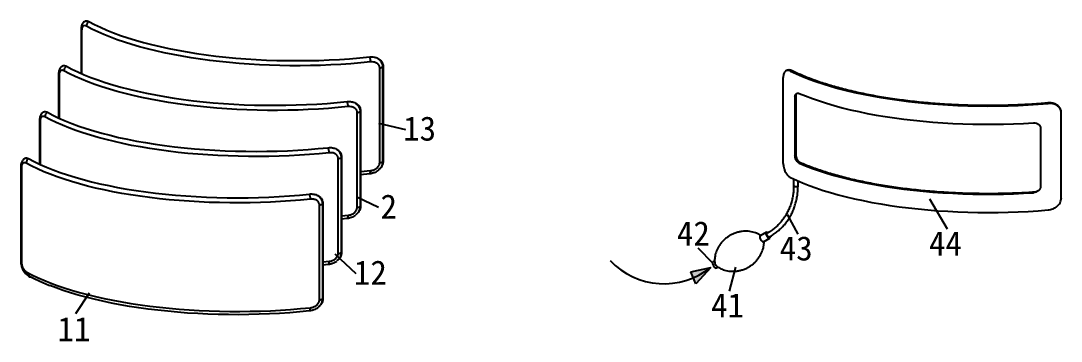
# Model space of a CAD drawing. Header units: millimetres. Extents: x 334 to 1058, y 391 to 536.
# Drawn here: x 628.6 to 1057.9, y 403.8 to 535.9 of the extents above; entities that cross this region are included whole.
import ezdxf

# ---------------------------------------------------------------- set-up
doc = ezdxf.new("R2010")
doc.units = ezdxf.units.MM
doc.styles.get("Standard").update_dxf_attribs({"font": '', "height": 10})
doc.styles.get('Standard').set_extended_font_data('SimSun')

msp = doc.modelspace()

# ---------------------------------------------------------------- hatches: boundary and pattern name
h = msp.add_hatch(color=256)
h.dxf.hatch_style = 1
h.paths.add_polyline_path([(913.18, 434.16), (905.12, 432.42), (906.13, 429.96, 0.066925)])
h.paths.add_polyline_path([(913.24, 434.17), (913.18, 434.16, -0.066925), (906.13, 429.96), (907.18, 427.42)])

# ---------------------------------------------------------------- linework, layer by layer
at = {"color": 7, "linetype": 'Continuous', "lineweight": 25}
for p, q in [((653.46, 532.32), (653.46, 514.22)), ((654.72, 535.51), (654.69, 535.48)), ((654.76, 535.47), (654.91, 535.65)), ((645.44, 517.09), (645.41, 517.07)), ((645.47, 517.06), (645.63, 517.24)), ((776.69, 477.38), (776.69, 516.5)), ((778.11, 517.09), (777.88, 516.89)), ((777.88, 516.89), (777.88, 477.77)), ((778.11, 517.09), (778.11, 477.96)), ((946.38, 515.35), (946.2, 515.19)), ((644.18, 513.91), (644.18, 495.87)), ((943.18, 477.12), (943.18, 512.53)), ((948.45, 504.78), (948.04, 504.41)), ((948.04, 504.41), (948.04, 480.32)), ((948.45, 480.68), (948.45, 504.78)), ((948.52, 480.8), (948.52, 504.9)), ((637.61, 498.09), (637.58, 498.06)), ((637.64, 498.05), (637.8, 498.23)), ((767.4, 458.96), (767.4, 498.09)), ((768.82, 498.68), (768.6, 498.48)), ((768.6, 498.48), (768.6, 459.36)), ((768.82, 498.68), (768.82, 459.55)), ((1052.47, 501.8), (1052.65, 501.96)), ((1057.88, 498.12), (1057.87, 498.08)), ((1057.87, 462.67), (1057.87, 498.08)), ((1057.88, 462.71), (1057.88, 498.12)), ((636.35, 494.9), (636.35, 476.79)), ((1049.36, 491.65), (1049.36, 467.55)), ((629.88, 478.97), (629.85, 478.94)), ((629.91, 478.94), (630.07, 479.12)), ((759.57, 439.96), (759.57, 479.08)), ((760.99, 479.67), (760.77, 479.48)), ((760.77, 479.48), (760.77, 440.35)), ((760.99, 479.67), (760.99, 440.55)), ((777.88, 477.77), (778.11, 477.96)), ((948.04, 480.32), (948.45, 480.68)), ((949.99, 477.32), (949.81, 477.17)), ((628.61, 475.78), (628.61, 436.66)), ((628.86, 475.46), (628.86, 436.33)), ((772.59, 472.78), (768.82, 472.42)), ((776.08, 474.25), (776.16, 474.32)), ((776.22, 474.4), (776.15, 474.33)), ((776.25, 474.37), (776.28, 474.4)), ((947.49, 470.67), (947.49, 467.73)), ((949.29, 467.73), (949.29, 469.85)), ((1046.46, 464.99), (1046.63, 465.14)), ((751.84, 420.84), (751.84, 459.97)), ((753.26, 460.55), (753.04, 460.36)), ((753.04, 460.36), (753.04, 421.23)), ((753.26, 460.55), (753.26, 421.43)), ((768.6, 459.36), (768.82, 459.55)), ((1057.88, 462.71), (1057.87, 462.67)), ((766.79, 455.84), (766.88, 455.91)), ((766.93, 455.99), (766.86, 455.92)), ((766.96, 455.96), (766.99, 455.99)), ((763.31, 454.37), (760.99, 454.14)), ((936.31, 448.73), (933.67, 447.26)), ((935.04, 444.8), (937.68, 446.27)), ((760.77, 440.35), (760.99, 440.55)), ((755.48, 435.37), (753.26, 435.14)), ((758.97, 436.83), (759.05, 436.9)), ((759.1, 436.99), (759.04, 436.92)), ((759.14, 436.95), (759.17, 436.98)), ((914.9, 436.8), (914.24, 436.44)), ((915.61, 433.98), (916.26, 434.34)), ((631.59, 430.96), (632.08, 430.7)), ((632.06, 430.7), (632.06, 430.4)), ((632.91, 430.1), (632.91, 430.27)), ((753.04, 421.23), (753.26, 421.43)), ((751.23, 417.71), (751.32, 417.78)), ((751.37, 417.87), (751.3, 417.8)), ((751.4, 417.84), (751.43, 417.86))]:
    msp.add_line(p, q, dxfattribs=at)
at = {"color": 8, "linetype": 'Continuous', "lineweight": 25}
for p, q in [((654.71, 535.43), (654.91, 535.65)), ((653.71, 532), (653.71, 514.11)), ((645.42, 517.02), (645.63, 517.24)), ((644.42, 513.58), (644.42, 495.75)), ((637.59, 498.01), (637.8, 498.23)), ((636.6, 494.58), (636.6, 476.68)), ((629.86, 478.89), (630.07, 479.12)), ((760.99, 455.45), (763.65, 455.72)), ((753.26, 436.45), (755.83, 436.71))]:
    msp.add_line(p, q, dxfattribs=at)
for p, q in [((776.21, 493.69), (787.34, 491.12)), ((767.23, 463.32), (776.21, 459.04)), ((1003.52, 462.47), (1010.8, 450.06)), ((944.88, 456.05), (949.16, 447.92)), ((758.24, 439.8), (766.8, 431.67)), ((914.29, 435.75), (908.07, 442.14)), ((905.12, 432.42), (913.27, 434.18)), ((913.29, 434.22), (907.18, 427.42)), ((923.48, 434.24), (920.91, 424.4)), ((907.18, 427.42), (905.12, 432.42)), ((656.8, 423.54), (651.23, 414.99))]:
    msp.add_line(p, q)
at = {"color": 7, "linetype": 'Continuous', "lineweight": 25, "flags": 128}
for points in [[(772.94, 518.91), (768.89, 518.52), (764.79, 518.18), (760.65, 517.9), (756.48, 517.68), (752.29, 517.51), (748.08, 517.41), (743.86, 517.36), (739.64, 517.37), (735.42, 517.44), (731.22, 517.57), (727.03, 517.76), (722.88, 518), (718.75, 518.3), (714.67, 518.66), (710.63, 519.07), (706.66, 519.54), (702.74, 520.07), (698.89, 520.65), (695.12, 521.28), (691.43, 521.96), (687.82, 522.69), (684.32, 523.48), (680.91, 524.31), (677.61, 525.19), (674.42, 526.11), (671.35, 527.08), (668.4, 528.08), (665.59, 529.13), (662.9, 530.22), (660.35, 531.34), (657.95, 532.49), (655.69, 533.68)], [(656.69, 535.6), (658.99, 534.39), (661.46, 533.21), (664.07, 532.07), (666.82, 530.96), (669.72, 529.9), (672.75, 528.88), (675.91, 527.9), (679.19, 526.97), (682.58, 526.09), (686.09, 525.25), (689.71, 524.47), (693.42, 523.74), (697.22, 523.07), (701.1, 522.45), (705.06, 521.88), (709.09, 521.37), (713.18, 520.92), (717.33, 520.53), (721.52, 520.2), (725.75, 519.93), (730.01, 519.72), (734.3, 519.57), (738.6, 519.49), (742.9, 519.46), (747.21, 519.5), (751.51, 519.59), (755.79, 519.75), (760.05, 519.97), (764.27, 520.25), (768.45, 520.59), (772.59, 521)], [(763.65, 500.5), (759.6, 500.11), (755.5, 499.77), (751.37, 499.49), (747.2, 499.27), (743, 499.1), (738.79, 499), (734.58, 498.95), (730.35, 498.96), (726.14, 499.03), (721.93, 499.16), (717.75, 499.34), (713.59, 499.59), (709.47, 499.89), (705.38, 500.25), (701.35, 500.66), (697.37, 501.13), (693.45, 501.66), (689.6, 502.24), (685.83, 502.87), (682.14, 503.55), (678.54, 504.28), (675.03, 505.07), (671.62, 505.9), (668.32, 506.78), (665.14, 507.7), (662.07, 508.66), (659.12, 509.67), (656.3, 510.72), (653.62, 511.81), (651.07, 512.93), (648.66, 514.08), (646.4, 515.27)], [(647.4, 517.19), (649.71, 515.97), (652.17, 514.8), (654.78, 513.65), (657.54, 512.55), (660.43, 511.49), (663.46, 510.47), (666.62, 509.49), (669.9, 508.56), (673.3, 507.68), (676.81, 506.84), (680.42, 506.06), (684.13, 505.33), (687.93, 504.66), (691.82, 504.03), (695.78, 503.47), (699.81, 502.96), (703.9, 502.51), (708.04, 502.12), (712.23, 501.79), (716.46, 501.52), (720.73, 501.31), (725.01, 501.16), (729.31, 501.07), (733.62, 501.05), (737.92, 501.09), (742.22, 501.18), (746.5, 501.34), (750.76, 501.56), (754.98, 501.84), (759.17, 502.18), (763.31, 502.58)], [(946.2, 515.19), (948.61, 514.05), (951.16, 512.95), (953.86, 511.88), (956.68, 510.86), (959.63, 509.88), (962.71, 508.93), (965.9, 508.04), (969.2, 507.18), (972.61, 506.38), (976.12, 505.63), (979.72, 504.92), (983.41, 504.27), (987.17, 503.67), (991.01, 503.12), (994.92, 502.63), (998.88, 502.19), (1002.9, 501.81), (1006.96, 501.49), (1011.06, 501.22), (1015.19, 501.02), (1019.34, 500.87), (1023.51, 500.78), (1027.68, 500.75), (1031.86, 500.78), (1036.03, 500.86), (1040.18, 501.01), (1044.31, 501.21), (1048.41, 501.48), (1052.47, 501.8)], [(1052.65, 501.96), (1048.59, 501.63), (1044.49, 501.37), (1040.36, 501.16), (1036.2, 501.01), (1032.03, 500.92), (1027.86, 500.89), (1023.68, 500.92), (1019.51, 501), (1015.35, 501.15), (1011.22, 501.36), (1007.12, 501.62), (1003.06, 501.94), (999.04, 502.32), (995.07, 502.76), (991.16, 503.25), (987.32, 503.8), (983.55, 504.4), (979.86, 505.05), (976.26, 505.76), (972.75, 506.52), (969.34, 507.32), (966.04, 508.18), (962.85, 509.08), (959.78, 510.02), (956.83, 511.01), (954.02, 512.04), (951.33, 513.1), (948.78, 514.21), (946.38, 515.35)], [(949.81, 505.98), (952.44, 504.89), (955.2, 503.84), (958.09, 502.84), (961.11, 501.87), (964.24, 500.95), (967.5, 500.07), (970.86, 499.24), (974.32, 498.46), (977.88, 497.73), (981.53, 497.05), (985.27, 496.42), (989.08, 495.85), (992.96, 495.32), (996.9, 494.86), (1000.9, 494.45), (1004.95, 494.1), (1009.04, 493.8), (1013.16, 493.57), (1017.31, 493.39), (1021.48, 493.27), (1025.65, 493.21), (1029.84, 493.21), (1034.02, 493.27), (1038.18, 493.39), (1042.33, 493.57), (1046.46, 493.8)], [(639.57, 498.18), (641.88, 496.97), (644.34, 495.79), (646.95, 494.65), (649.71, 493.54), (652.6, 492.48), (655.63, 491.46), (658.79, 490.48), (662.07, 489.55), (665.47, 488.67), (668.98, 487.84), (672.59, 487.05), (676.3, 486.32), (680.1, 485.65), (683.99, 485.03), (687.95, 484.46), (691.98, 483.96), (696.07, 483.51), (700.21, 483.11), (704.41, 482.78), (708.64, 482.51), (712.9, 482.3), (717.18, 482.15), (721.48, 482.07), (725.79, 482.04), (730.1, 482.08), (734.39, 482.18), (738.68, 482.33), (742.93, 482.55), (747.16, 482.84), (751.34, 483.18), (755.48, 483.58)], [(755.83, 481.49), (751.77, 481.1), (747.68, 480.76), (743.54, 480.48), (739.37, 480.26), (735.18, 480.1), (730.97, 479.99), (726.75, 479.94), (722.53, 479.95), (718.31, 480.02), (714.11, 480.15), (709.92, 480.34), (705.76, 480.58), (701.64, 480.88), (697.56, 481.24), (693.52, 481.65), (689.54, 482.12), (685.63, 482.65), (681.78, 483.23), (678, 483.86), (674.31, 484.54), (670.71, 485.28), (667.2, 486.06), (663.8, 486.89), (660.5, 487.77), (657.31, 488.69), (654.24, 489.66), (651.29, 490.66), (648.47, 491.71), (645.79, 492.8), (643.24, 493.92), (640.83, 495.08), (638.58, 496.27)], [(748.09, 462.38), (744.04, 461.98), (739.94, 461.64), (735.81, 461.36), (731.64, 461.14), (727.44, 460.98), (723.23, 460.87), (719.01, 460.82), (714.79, 460.84), (710.58, 460.91), (706.37, 461.03), (702.19, 461.22), (698.03, 461.46), (693.91, 461.76), (689.82, 462.12), (685.79, 462.54), (681.81, 463.01), (677.89, 463.53), (674.04, 464.11), (670.27, 464.74), (666.58, 465.43), (662.98, 466.16), (659.47, 466.94), (656.06, 467.77), (652.76, 468.65), (649.58, 469.57), (646.51, 470.54), (643.56, 471.55), (640.74, 472.59), (638.06, 473.68), (635.51, 474.8), (633.1, 475.96), (630.84, 477.15)], [(631.84, 479.06), (634.15, 477.85), (636.61, 476.67), (639.22, 475.53), (641.98, 474.43), (644.87, 473.36), (647.9, 472.34), (651.06, 471.37), (654.34, 470.43), (657.74, 469.55), (661.25, 468.72), (664.86, 467.94), (668.57, 467.21), (672.37, 466.53), (676.26, 465.91), (680.22, 465.34), (684.25, 464.84), (688.34, 464.39), (692.48, 464), (696.67, 463.67), (700.9, 463.4), (705.17, 463.19), (709.45, 463.04), (713.75, 462.95), (718.06, 462.92), (722.36, 462.96), (726.66, 463.06), (730.94, 463.22), (735.2, 463.44), (739.42, 463.72), (743.61, 464.06), (747.75, 464.46)], [(949.81, 477.17), (952.44, 476.08), (955.2, 475.03), (958.09, 474.03), (961.11, 473.06), (964.24, 472.14), (967.5, 471.26), (970.86, 470.43), (974.32, 469.65), (977.88, 468.92), (981.53, 468.24), (985.27, 467.61), (989.08, 467.03), (992.96, 466.51), (996.9, 466.05), (1000.9, 465.64), (1004.95, 465.29), (1009.04, 464.99), (1013.16, 464.76), (1017.31, 464.58), (1021.48, 464.46), (1025.65, 464.4), (1029.84, 464.4), (1034.02, 464.46), (1038.18, 464.58), (1042.33, 464.76), (1046.46, 464.99)], [(1046.63, 465.14), (1042.51, 464.91), (1038.36, 464.73), (1034.19, 464.6), (1030.01, 464.54), (1025.82, 464.54), (1021.64, 464.6), (1017.47, 464.71), (1013.32, 464.89), (1009.19, 465.13), (1005.1, 465.42), (1001.05, 465.77), (997.05, 466.18), (993.11, 466.64), (989.22, 467.17), (985.41, 467.74), (981.68, 468.37), (978.03, 469.05), (974.47, 469.79), (971, 470.57), (967.64, 471.4), (964.39, 472.28), (961.26, 473.2), (958.24, 474.17), (955.36, 475.18), (952.6, 476.23), (949.99, 477.32)], [(946.2, 471.29), (948.61, 470.15), (951.16, 469.05), (953.86, 467.99), (956.68, 466.96), (959.63, 465.98), (962.71, 465.04), (965.9, 464.14), (969.2, 463.29), (972.61, 462.49), (976.12, 461.73), (979.72, 461.03), (983.41, 460.37), (987.17, 459.77), (991.01, 459.22), (994.92, 458.73), (998.88, 458.3), (1002.9, 457.92), (1006.96, 457.59), (1011.06, 457.33), (1015.19, 457.12), (1019.34, 456.97), (1023.51, 456.88), (1027.68, 456.85), (1031.86, 456.88), (1036.03, 456.97), (1040.18, 457.11), (1044.31, 457.32), (1048.41, 457.58), (1052.47, 457.9)], [(933.67, 447.26), (933.54, 447.12), (933.47, 446.81), (933.52, 446.4), (933.68, 445.94), (933.93, 445.48), (934.24, 445.11), (934.57, 444.86), (934.87, 444.76), (935.04, 444.8)], [(937.73, 446.31), (937.5, 446.23), (937.2, 446.32), (936.87, 446.57), (936.56, 446.95), (936.31, 447.4), (936.15, 447.87), (936.1, 448.28), (936.17, 448.59), (936.36, 448.75), (936.62, 448.74), (936.94, 448.57), (936.98, 448.54)], [(937.43, 446.71), (937.3, 446.69), (937.1, 446.76), (936.88, 446.95), (936.67, 447.22), (936.52, 447.53), (936.43, 447.84), (936.43, 448.09), (936.52, 448.26), (936.55, 448.28)], [(914.24, 436.44), (914.18, 436.4), (914.05, 436.16), (914.04, 435.79), (914.15, 435.34), (914.36, 434.88), (914.64, 434.46), (914.97, 434.14), (915.29, 433.96), (915.56, 433.95), (915.61, 433.98)], [(630.84, 432.36), (633.1, 431.18), (635.51, 430.02), (638.06, 428.9), (640.74, 427.81), (643.56, 426.76), (646.51, 425.76), (649.58, 424.79), (652.76, 423.87), (656.06, 422.99), (659.47, 422.16), (662.98, 421.38), (666.58, 420.64), (670.27, 419.96), (674.04, 419.33), (677.89, 418.75), (681.81, 418.22), (685.79, 417.75), (689.82, 417.34), (693.91, 416.98), (698.03, 416.68), (702.19, 416.44), (706.37, 416.25), (710.58, 416.12), (714.79, 416.05), (719.01, 416.04), (723.23, 416.09), (727.44, 416.2), (731.64, 416.36), (735.81, 416.58), (739.94, 416.86), (744.04, 417.2), (748.09, 417.59)], [(632.91, 430.1), (632.7, 430.11), (632.5, 430.14), (632.33, 430.19), (632.19, 430.24), (632.1, 430.31), (632.06, 430.38), (632.06, 430.4)], [(747.75, 416.25), (743.67, 415.85), (739.55, 415.52), (735.39, 415.24), (731.2, 415.02), (726.99, 414.86), (722.76, 414.76), (718.52, 414.71), (714.28, 414.73), (710.04, 414.81), (705.82, 414.95), (701.62, 415.15), (697.45, 415.4), (693.31, 415.72), (689.22, 416.09), (685.18, 416.52), (681.2, 417), (677.28, 417.55), (673.43, 418.14), (669.67, 418.79), (665.99, 419.5), (662.4, 420.25), (658.91, 421.06), (655.52, 421.91), (652.25, 422.81), (649.09, 423.75), (646.06, 424.74), (643.16, 425.77), (640.57, 426.77)]]:
    msp.add_lwpolyline(points, dxfattribs=at)
at = {"color": 8, "linetype": 'Continuous', "lineweight": 25, "flags": 128}
for points in [[(1052.65, 501.96), (1052.6, 502), (1052.57, 502.01)], [(768.82, 473.73), (768.89, 473.73), (772.94, 474.13)], [(949.29, 467.73), (949.23, 467.62), (949.04, 467.52), (948.76, 467.45), (948.42, 467.43), (948.07, 467.45), (947.78, 467.51), (947.57, 467.6), (947.49, 467.72), (947.49, 467.73)], [(1046.63, 465.14), (1046.59, 465.19), (1046.57, 465.2)]]:
    msp.add_lwpolyline(points, dxfattribs=at)
at = {"color": 8, "linetype": 'Continuous', "lineweight": 25}
for centre, radius, start, end in [((653.88, 532.39), 0.427, 189.4762, 246.3222), ((946.54, 514.7), 0.664, 64.3069, 103.6336), ((644.6, 513.98), 0.427, 189.4762, 246.3222), ((948.35, 504.91), 0.162, 306.7823, 355.3605), ((636.77, 494.97), 0.427, 189.4762, 246.3222), ((948.35, 480.81), 0.162, 306.7461, 355.806), ((950.15, 476.73), 0.608, 67.2082, 105.4757), ((629.04, 475.85), 0.427, 189.4762, 246.3222), ((632.42, 432.3), 1.57, 177.5579, 238.3312)]:
    msp.add_arc(centre, radius, start, end, dxfattribs=at)
at = {"color": 7, "linetype": 'Continuous', "lineweight": 25}
for centre, radius, start, end in [((658.09, 533.65), 2.4, 125.7512, 179.2238), ((766.88, 518.97), 6.06, 359.4725, 19.5426), ((648.8, 515.24), 2.4, 125.7512, 179.2238), ((776.57, 518.89), 2.39, 272.8468, 303.4011), ((757.59, 500.56), 6.06, 359.4725, 19.5426), ((640.97, 496.23), 2.4, 125.7512, 179.2238), ((767.28, 500.48), 2.39, 272.8468, 303.4011), ((1055.92, 501.01), 0.258, 353.1052, 53.1933), ((749.76, 481.55), 6.06, 359.4725, 19.5426), ((633.24, 477.12), 2.4, 125.7512, 179.2238), ((759.46, 481.47), 2.39, 272.8468, 303.4011), ((776.57, 479.76), 2.39, 272.8468, 303.4011), ((771.31, 473.84), 1.66, 320.7089, 10.1519), ((742.03, 462.43), 6.06, 359.4725, 19.5426), ((751.72, 462.35), 2.39, 272.8468, 303.4011), ((767.28, 461.35), 2.39, 272.8468, 303.4011), ((762.02, 455.42), 1.66, 320.7089, 10.1519), ((937.05, 446.79), 0.831, 324.5363, 11.6898), ((759.46, 442.35), 2.39, 272.8468, 303.4011), ((629.04, 436.72), 0.425, 189.1007, 246.3712), ((754.19, 436.42), 1.66, 320.7089, 10.1519), ((917.43, 436.6), 2.52, 186.643, 231.713), ((751.72, 423.23), 2.39, 272.8468, 303.4011), ((746.46, 417.3), 1.66, 320.7089, 10.1519)]:
    msp.add_arc(centre, radius, start, end, dxfattribs=at)
msp.add_arc((894.06, 458.27), 30.78, 223.4771, 308.6544)
for points, knots in [([(654.69, 535.45), (654.58, 535.36), (654.31, 535.11), (653.97, 534.6), (653.68, 533.94), (653.52, 533.2), (653.45, 532.65), (653.46, 532.35), (653.47, 532.32)], [0, 0, 0, 0, 0.128515, 0.331947, 0.541527, 0.759222, 0.976177, 1, 1, 1, 1]), ([(655.69, 533.68), (655.57, 533.75), (655.45, 533.8), (655.22, 533.87), (655.11, 533.89), (654.88, 533.9), (654.78, 533.89), (654.57, 533.83), (654.47, 533.79), (654.28, 533.66), (654.19, 533.58), (654.03, 533.37), (653.96, 533.25), (653.87, 533.03), (653.84, 532.95), (653.8, 532.78), (653.78, 532.69), (653.73, 532.41), (653.71, 532.21), (653.71, 532)], [0, 0, 0, 0, 0.125, 0.125, 0.25, 0.25, 0.375, 0.375, 0.5, 0.5, 0.625, 0.625, 0.75, 0.75, 0.8125, 0.8125, 0.875, 0.875, 1, 1, 1, 1]), ([(654.91, 535.65), (655.04, 535.74), (655.17, 535.8), (655.45, 535.87), (655.6, 535.89), (655.82, 535.88), (655.9, 535.87), (656.05, 535.85), (656.13, 535.83), (656.36, 535.76), (656.52, 535.69), (656.69, 535.6)], [0, 0, 0, 0, 0.25, 0.25, 0.5, 0.5, 0.625, 0.625, 0.75, 0.75, 1, 1, 1, 1]), ([(772.59, 521), (773.19, 521.06), (773.77, 521.04), (774.48, 520.92), (774.62, 520.89), (774.9, 520.82), (775.04, 520.78), (775.44, 520.65), (775.7, 520.54), (775.94, 520.4)], [0, 0, 0, 0, 0.5, 0.5, 0.625, 0.625, 0.75, 0.75, 1, 1, 1, 1]), ([(775.94, 520.4), (776.09, 520.3), (776.23, 520.19), (776.5, 519.96), (776.62, 519.84), (776.86, 519.59), (776.97, 519.46), (777.17, 519.18), (777.27, 519.03), (777.53, 518.58), (777.66, 518.26), (777.79, 517.76), (777.83, 517.59), (777.87, 517.24), (777.88, 517.07), (777.88, 516.89)], [0, 0, 0, 0, 0.125, 0.125, 0.25, 0.25, 0.375, 0.375, 0.5, 0.5, 0.75, 0.75, 0.875, 0.875, 1, 1, 1, 1]), ([(775.94, 520.4), (776.25, 520.24), (776.53, 520.05), (776.92, 519.72), (777.04, 519.6), (777.28, 519.34), (777.38, 519.21), (777.58, 518.93), (777.67, 518.78), (777.82, 518.47), (777.89, 518.31), (778.05, 517.81), (778.11, 517.46), (778.11, 517.09)], [0, 0, 0, 0, 0.25, 0.25, 0.375, 0.375, 0.5, 0.5, 0.625, 0.625, 0.75, 0.75, 1, 1, 1, 1]), ([(645.4, 517.04), (645.3, 516.95), (645.02, 516.7), (644.69, 516.19), (644.4, 515.53), (644.23, 514.79), (644.16, 514.24), (644.18, 513.93), (644.18, 513.9)], [0, 0, 0, 0, 0.128515, 0.331947, 0.541527, 0.759222, 0.976177, 1, 1, 1, 1]), ([(646.4, 515.27), (646.28, 515.34), (646.17, 515.39), (645.94, 515.46), (645.82, 515.48), (645.6, 515.49), (645.49, 515.48), (645.28, 515.42), (645.18, 515.38), (644.99, 515.25), (644.91, 515.17), (644.75, 514.96), (644.68, 514.84), (644.59, 514.62), (644.56, 514.54), (644.51, 514.37), (644.49, 514.28), (644.44, 514), (644.42, 513.8), (644.42, 513.58)], [0, 0, 0, 0, 0.125, 0.125, 0.25, 0.25, 0.375, 0.375, 0.5, 0.5, 0.625, 0.625, 0.75, 0.75, 0.8125, 0.8125, 0.875, 0.875, 1, 1, 1, 1]), ([(645.63, 517.24), (645.75, 517.33), (645.89, 517.39), (646.17, 517.46), (646.31, 517.48), (646.54, 517.47), (646.61, 517.46), (646.77, 517.44), (646.84, 517.42), (647.08, 517.34), (647.24, 517.28), (647.4, 517.19)], [0, 0, 0, 0, 0.25, 0.25, 0.5, 0.5, 0.625, 0.625, 0.75, 0.75, 1, 1, 1, 1]), ([(776.69, 516.5), (776.69, 516.61), (776.68, 516.72), (776.65, 516.93), (776.62, 517.03), (776.52, 517.33), (776.43, 517.51), (776.26, 517.77), (776.19, 517.85), (776.06, 518), (775.98, 518.07), (775.83, 518.2), (775.75, 518.26), (775.58, 518.38), (775.49, 518.43), (775.22, 518.58), (775.03, 518.66), (774.64, 518.79), (774.43, 518.84), (773.81, 518.95), (773.38, 518.96), (772.94, 518.91)], [0, 0, 0, 0, 0.0625, 0.0625, 0.125, 0.125, 0.25, 0.25, 0.3125, 0.3125, 0.375, 0.375, 0.4375, 0.4375, 0.5, 0.5, 0.625, 0.625, 0.75, 0.75, 1, 1, 1, 1]), ([(946.38, 515.35), (946.17, 515.43), (945.96, 515.48), (945.56, 515.55), (945.36, 515.55), (945.07, 515.52), (944.97, 515.51), (944.79, 515.46), (944.7, 515.43), (944.43, 515.32), (944.26, 515.22), (944.11, 515.09)], [0, 0, 0, 0, 0.25, 0.25, 0.5, 0.5, 0.625, 0.625, 0.75, 0.75, 1, 1, 1, 1]), ([(946.2, 515.19), (946.01, 515.28), (945.81, 515.35), (945.44, 515.44), (945.26, 515.46), (944.99, 515.45), (944.9, 515.44), (944.73, 515.41), (944.65, 515.39), (944.4, 515.3), (944.25, 515.21), (944.11, 515.09)], [0, 0, 0, 0, 0.25, 0.25, 0.5, 0.5, 0.625, 0.625, 0.75, 0.75, 1, 1, 1, 1]), ([(946.82, 515.29), (946.79, 515.31), (946.57, 515.43), (946.14, 515.57), (945.55, 515.64), (944.96, 515.56), (944.47, 515.38), (944.22, 515.17), (944.13, 515.09)], [0, 0, 0, 0, 0.035457, 0.259974, 0.468948, 0.667213, 0.880642, 1, 1, 1, 1]), ([(1052.57, 502.01), (1051.9, 501.95), (1049.97, 501.79), (1046.74, 501.56), (1042.88, 501.33), (1038.99, 501.15), (1035.09, 501.03), (1031.17, 500.95), (1027.24, 500.94), (1023.32, 500.97), (1019.41, 501.05), (1015.51, 501.19), (1011.62, 501.38), (1007.77, 501.62), (1003.95, 501.92), (1000.16, 502.26), (996.43, 502.66), (992.74, 503.1), (989.11, 503.59), (985.54, 504.13), (982.05, 504.72), (978.62, 505.35), (975.28, 506.03), (972.02, 506.76), (968.86, 507.52), (965.79, 508.33), (962.82, 509.17), (959.96, 510.06), (957.22, 510.98), (954.58, 511.93), (952.07, 512.92), (949.68, 513.94), (947.96, 514.74), (947.03, 515.2), (946.82, 515.3)], [0, 0, 0, 0, 0.017095, 0.049584, 0.082076, 0.11457, 0.147066, 0.179562, 0.21206, 0.244557, 0.277055, 0.309551, 0.342047, 0.374541, 0.407033, 0.439523, 0.47201, 0.504493, 0.536973, 0.569447, 0.601917, 0.634381, 0.666837, 0.699286, 0.731726, 0.764157, 0.796576, 0.828982, 0.861375, 0.893752, 0.926111, 0.958451, 0.99077, 1, 1, 1, 1]), ([(944.11, 515.09), (943.97, 514.99), (943.84, 514.85), (943.62, 514.52), (943.52, 514.33), (943.36, 513.9), (943.29, 513.65), (943.23, 513.26), (943.21, 513.12), (943.19, 512.83), (943.18, 512.68), (943.18, 512.53)], [0, 0, 0, 0, 0.25, 0.25, 0.5, 0.5, 0.75, 0.75, 0.875, 0.875, 1, 1, 1, 1]), ([(763.31, 502.58), (763.9, 502.65), (764.49, 502.63), (765.2, 502.51), (765.34, 502.48), (765.62, 502.41), (765.75, 502.37), (766.15, 502.24), (766.41, 502.13), (766.66, 501.99)], [0, 0, 0, 0, 0.5, 0.5, 0.625, 0.625, 0.75, 0.75, 1, 1, 1, 1]), ([(948.04, 504.41), (948.04, 504.58), (948.05, 504.74), (948.09, 504.97), (948.11, 505.04), (948.14, 505.18), (948.17, 505.25), (948.22, 505.37), (948.24, 505.43), (948.31, 505.54), (948.34, 505.6), (948.44, 505.74), (948.52, 505.82), (948.69, 505.95), (948.78, 506), (948.97, 506.07), (949.07, 506.09), (949.38, 506.11), (949.59, 506.07), (949.81, 505.98)], [0, 0, 0, 0, 0.125, 0.125, 0.1875, 0.1875, 0.25, 0.25, 0.3125, 0.3125, 0.375, 0.375, 0.5, 0.5, 0.625, 0.625, 0.75, 0.75, 1, 1, 1, 1]), ([(948.52, 504.9), (948.52, 504.9), (948.5, 505.08), (948.55, 505.38), (948.62, 505.7), (948.68, 505.81), (948.69, 505.84)], [0, 0, 0, 0, 0.016493, 0.423239, 0.828422, 1, 1, 1, 1]), ([(637.58, 498.03), (637.47, 497.94), (637.19, 497.69), (636.86, 497.18), (636.57, 496.53), (636.4, 495.79), (636.33, 495.23), (636.35, 494.93), (636.35, 494.9)], [0, 0, 0, 0, 0.1285153, 0.331947, 0.541527, 0.7592225, 0.9761773, 1, 1, 1, 1]), ([(637.8, 498.23), (637.93, 498.32), (638.06, 498.38), (638.34, 498.46), (638.48, 498.47), (638.71, 498.46), (638.78, 498.46), (638.94, 498.43), (639.02, 498.41), (639.25, 498.34), (639.41, 498.27), (639.57, 498.18)], [0, 0, 0, 0, 0.25, 0.25, 0.5, 0.5, 0.625, 0.625, 0.75, 0.75, 1, 1, 1, 1]), ([(767.4, 498.09), (767.4, 498.2), (767.39, 498.31), (767.36, 498.52), (767.34, 498.62), (767.24, 498.92), (767.15, 499.1), (766.97, 499.35), (766.91, 499.43), (766.77, 499.59), (766.7, 499.66), (766.54, 499.79), (766.46, 499.85), (766.29, 499.97), (766.21, 500.02), (765.94, 500.17), (765.75, 500.25), (765.35, 500.38), (765.15, 500.43), (764.52, 500.53), (764.09, 500.55), (763.65, 500.5)], [0, 0, 0, 0, 0.0625, 0.0625, 0.125, 0.125, 0.25, 0.25, 0.3125, 0.3125, 0.375, 0.375, 0.4375, 0.4375, 0.5, 0.5, 0.625, 0.625, 0.75, 0.75, 1, 1, 1, 1]), ([(766.66, 501.99), (766.8, 501.89), (766.94, 501.78), (767.21, 501.55), (767.34, 501.43), (767.57, 501.18), (767.68, 501.05), (767.89, 500.77), (767.99, 500.62), (768.24, 500.17), (768.37, 499.85), (768.51, 499.35), (768.54, 499.17), (768.59, 498.83), (768.6, 498.66), (768.6, 498.48)], [0, 0, 0, 0, 0.125, 0.125, 0.25, 0.25, 0.375, 0.375, 0.5, 0.5, 0.75, 0.75, 0.875, 0.875, 1, 1, 1, 1]), ([(766.66, 501.99), (766.96, 501.83), (767.25, 501.64), (767.64, 501.31), (767.76, 501.19), (767.99, 500.93), (768.1, 500.8), (768.29, 500.52), (768.38, 500.37), (768.54, 500.06), (768.6, 499.9), (768.77, 499.4), (768.82, 499.05), (768.82, 498.68)], [0, 0, 0, 0, 0.25, 0.25, 0.375, 0.375, 0.5, 0.5, 0.625, 0.625, 0.75, 0.75, 1, 1, 1, 1]), ([(1056.18, 500.97), (1056.05, 501.06), (1055.91, 501.14), (1055.63, 501.28), (1055.49, 501.34), (1055.2, 501.46), (1055.05, 501.51), (1054.74, 501.61), (1054.58, 501.65), (1054.11, 501.75), (1053.79, 501.79), (1053.14, 501.83), (1052.81, 501.83), (1052.47, 501.8)], [0, 0, 0, 0, 0.125, 0.125, 0.25, 0.25, 0.375, 0.375, 0.5, 0.5, 0.75, 0.75, 1, 1, 1, 1]), ([(1056.08, 501.21), (1056.06, 501.22), (1055.82, 501.39), (1055.29, 501.64), (1054.47, 501.91), (1053.58, 502.04), (1052.93, 502.05), (1052.59, 502.01), (1052.57, 502.01)], [0, 0, 0, 0, 0.019662, 0.245101, 0.479844, 0.726154, 0.981329, 1, 1, 1, 1]), ([(1056.18, 500.97), (1055.93, 501.15), (1055.67, 501.31), (1055.25, 501.5), (1055.11, 501.56), (1054.82, 501.67), (1054.67, 501.72), (1054.22, 501.84), (1053.91, 501.9), (1053.29, 501.96), (1052.97, 501.97), (1052.65, 501.96)], [0, 0, 0, 0, 0.25, 0.25, 0.375, 0.375, 0.5, 0.5, 0.75, 0.75, 1, 1, 1, 1]), ([(1057.88, 498.17), (1057.86, 498.39), (1057.84, 498.85), (1057.61, 499.51), (1057.26, 500.13), (1056.78, 500.68), (1056.37, 501.03), (1056.11, 501.18), (1056.08, 501.21)], [0, 0, 0, 0, 0.174829, 0.368588, 0.558362, 0.755237, 0.962125, 1, 1, 1, 1]), ([(1057.87, 498.08), (1057.87, 498.38), (1057.83, 498.68), (1057.71, 499.1), (1057.66, 499.24), (1057.54, 499.51), (1057.47, 499.63), (1057.32, 499.88), (1057.24, 500), (1057.06, 500.22), (1056.96, 500.33), (1056.65, 500.64), (1056.43, 500.82), (1056.18, 500.97)], [0, 0, 0, 0, 0.25, 0.25, 0.375, 0.375, 0.5, 0.5, 0.625, 0.625, 0.75, 0.75, 1, 1, 1, 1]), ([(638.58, 496.27), (638.46, 496.33), (638.34, 496.38), (638.11, 496.45), (637.99, 496.47), (637.77, 496.48), (637.66, 496.47), (637.46, 496.42), (637.36, 496.37), (637.17, 496.24), (637.08, 496.16), (636.92, 495.95), (636.85, 495.83), (636.76, 495.61), (636.73, 495.53), (636.68, 495.37), (636.66, 495.28), (636.61, 495), (636.6, 494.8), (636.6, 494.58)], [0, 0, 0, 0, 0.125, 0.125, 0.25, 0.25, 0.375, 0.375, 0.5, 0.5, 0.625, 0.625, 0.75, 0.75, 0.8125, 0.8125, 0.875, 0.875, 1, 1, 1, 1]), ([(1046.46, 493.8), (1046.81, 493.82), (1047.16, 493.8), (1047.66, 493.67), (1047.82, 493.62), (1048.13, 493.49), (1048.28, 493.41), (1048.55, 493.22), (1048.68, 493.11), (1048.91, 492.88), (1049.01, 492.74), (1049.18, 492.46), (1049.25, 492.3), (1049.34, 491.99), (1049.36, 491.82), (1049.36, 491.65)], [0, 0, 0, 0, 0.25, 0.25, 0.375, 0.375, 0.5, 0.5, 0.625, 0.625, 0.75, 0.75, 0.875, 0.875, 1, 1, 1, 1]), ([(755.48, 483.58), (756.08, 483.64), (756.66, 483.62), (757.37, 483.5), (757.51, 483.47), (757.79, 483.4), (757.92, 483.36), (758.33, 483.23), (758.58, 483.12), (758.83, 482.99)], [0, 0, 0, 0, 0.5, 0.5, 0.625, 0.625, 0.75, 0.75, 1, 1, 1, 1]), ([(759.57, 479.08), (759.57, 479.19), (759.57, 479.3), (759.53, 479.51), (759.51, 479.61), (759.41, 479.91), (759.32, 480.09), (759.14, 480.35), (759.08, 480.43), (758.94, 480.58), (758.87, 480.65), (758.72, 480.78), (758.64, 480.84), (758.47, 480.96), (758.38, 481.01), (758.11, 481.16), (757.92, 481.24), (757.53, 481.37), (757.32, 481.42), (756.69, 481.53), (756.27, 481.54), (755.83, 481.49)], [0, 0, 0, 0, 0.0625, 0.0625, 0.125, 0.125, 0.25, 0.25, 0.3125, 0.3125, 0.375, 0.375, 0.4375, 0.4375, 0.5, 0.5, 0.625, 0.625, 0.75, 0.75, 1, 1, 1, 1]), ([(758.83, 482.99), (758.97, 482.89), (759.12, 482.78), (759.38, 482.55), (759.51, 482.43), (759.74, 482.17), (759.86, 482.04), (760.06, 481.76), (760.16, 481.61), (760.41, 481.16), (760.55, 480.84), (760.68, 480.34), (760.71, 480.17), (760.76, 479.82), (760.77, 479.65), (760.77, 479.48)], [0, 0, 0, 0, 0.125, 0.125, 0.25, 0.25, 0.375, 0.375, 0.5, 0.5, 0.75, 0.75, 0.875, 0.875, 1, 1, 1, 1]), ([(758.83, 482.99), (759.13, 482.82), (759.42, 482.63), (759.81, 482.3), (759.93, 482.18), (760.16, 481.93), (760.27, 481.79), (760.47, 481.51), (760.55, 481.36), (760.71, 481.06), (760.78, 480.89), (760.94, 480.39), (760.99, 480.04), (760.99, 479.67)], [0, 0, 0, 0, 0.25, 0.25, 0.375, 0.375, 0.5, 0.5, 0.625, 0.625, 0.75, 0.75, 1, 1, 1, 1]), ([(950.38, 477.31), (950.32, 477.33), (950.17, 477.39), (949.84, 477.64), (949.46, 478.04), (949.12, 478.56), (948.84, 479.14), (948.65, 479.73), (948.53, 480.3), (948.52, 480.64), (948.52, 480.8)], [0, 0, 0, 0, 0.076602, 0.229506, 0.38125, 0.526612, 0.664818, 0.780614, 0.900906, 1, 1, 1, 1]), ([(629.84, 478.92), (629.74, 478.82), (629.46, 478.58), (629.13, 478.06), (628.84, 477.41), (628.67, 476.67), (628.6, 476.11), (628.62, 475.81), (628.62, 475.78)], [0, 0, 0, 0, 0.1285153, 0.331947, 0.541527, 0.7592225, 0.9761773, 1, 1, 1, 1]), ([(630.84, 477.15), (630.72, 477.21), (630.61, 477.26), (630.38, 477.33), (630.26, 477.36), (630.04, 477.37), (629.93, 477.35), (629.72, 477.3), (629.62, 477.25), (629.43, 477.13), (629.35, 477.04), (629.19, 476.84), (629.12, 476.71), (629.03, 476.49), (629, 476.42), (628.95, 476.25), (628.93, 476.16), (628.88, 475.88), (628.86, 475.68), (628.86, 475.46)], [0, 0, 0, 0, 0.125, 0.125, 0.25, 0.25, 0.375, 0.375, 0.5, 0.5, 0.625, 0.625, 0.75, 0.75, 0.8125, 0.8125, 0.875, 0.875, 1, 1, 1, 1]), ([(630.07, 479.12), (630.19, 479.2), (630.33, 479.26), (630.61, 479.34), (630.75, 479.35), (630.98, 479.35), (631.05, 479.34), (631.21, 479.31), (631.28, 479.29), (631.52, 479.22), (631.68, 479.15), (631.84, 479.06)], [0, 0, 0, 0, 0.25, 0.25, 0.5, 0.5, 0.625, 0.625, 0.75, 0.75, 1, 1, 1, 1]), ([(772.94, 474.13), (773.16, 474.15), (773.38, 474.19), (773.81, 474.29), (774.02, 474.36), (774.44, 474.52), (774.64, 474.62), (775.03, 474.84), (775.22, 474.96), (775.59, 475.24), (775.75, 475.39), (776.06, 475.73), (776.2, 475.92), (776.37, 476.21), (776.43, 476.31), (776.52, 476.51), (776.56, 476.62), (776.65, 476.94), (776.69, 477.16), (776.69, 477.38)], [0, 0, 0, 0, 0.125, 0.125, 0.25, 0.25, 0.375, 0.375, 0.5, 0.5, 0.625, 0.625, 0.75, 0.75, 0.8125, 0.8125, 0.875, 0.875, 1, 1, 1, 1]), ([(778.11, 477.96), (778.06, 477.52), (777.96, 476.64), (777.28, 475.38), (776.59, 474.75), (776.24, 474.43)], [0, 0, 0, 0, 0.331842, 0.662303, 1, 1, 1, 1]), ([(943.18, 477.12), (943.18, 476.81), (943.21, 476.5), (943.27, 476.03), (943.3, 475.87), (943.36, 475.55), (943.4, 475.4), (943.48, 475.09), (943.53, 474.94), (943.62, 474.64), (943.68, 474.49), (943.85, 474.06), (943.97, 473.79), (944.11, 473.54)], [0, 0, 0, 0, 0.25, 0.25, 0.375, 0.375, 0.5, 0.5, 0.625, 0.625, 0.75, 0.75, 1, 1, 1, 1]), ([(949.81, 477.17), (949.59, 477.26), (949.38, 477.41), (949.07, 477.7), (948.97, 477.81), (948.78, 478.05), (948.69, 478.18), (948.52, 478.46), (948.44, 478.61), (948.3, 478.93), (948.24, 479.1), (948.14, 479.44), (948.1, 479.62), (948.05, 479.97), (948.04, 480.14), (948.04, 480.32)], [0, 0, 0, 0, 0.25, 0.25, 0.375, 0.375, 0.5, 0.5, 0.625, 0.625, 0.75, 0.75, 0.875, 0.875, 1, 1, 1, 1]), ([(949.99, 477.32), (949.8, 477.43), (949.62, 477.59), (949.36, 477.9), (949.28, 478.02), (949.12, 478.27), (949.04, 478.4), (948.9, 478.7), (948.83, 478.86), (948.7, 479.19), (948.65, 479.37), (948.58, 479.64), (948.56, 479.74), (948.52, 479.93), (948.5, 480.02), (948.46, 480.31), (948.45, 480.5), (948.45, 480.68)], [0, 0, 0, 0, 0.25, 0.25, 0.375, 0.375, 0.5, 0.5, 0.625, 0.625, 0.75, 0.75, 0.8125, 0.8125, 0.875, 0.875, 1, 1, 1, 1]), ([(1046.57, 465.2), (1045.89, 465.16), (1043.93, 465.03), (1040.66, 464.87), (1036.77, 464.72), (1032.85, 464.63), (1028.93, 464.58), (1025.01, 464.6), (1021.09, 464.66), (1017.18, 464.77), (1013.29, 464.94), (1009.42, 465.16), (1005.59, 465.43), (1001.79, 465.75), (998.03, 466.13), (994.32, 466.55), (990.66, 467.02), (987.07, 467.54), (983.54, 468.11), (980.08, 468.72), (976.71, 469.38), (973.41, 470.09), (970.21, 470.83), (967.1, 471.62), (964.09, 472.45), (961.18, 473.32), (958.38, 474.23), (955.7, 475.17), (953.18, 476.12), (951.44, 476.84), (950.54, 477.23), (950.38, 477.29)], [0, 0, 0, 0, 0.019036, 0.055217, 0.0914, 0.127585, 0.163771, 0.199957, 0.236143, 0.272329, 0.308513, 0.344697, 0.380878, 0.417057, 0.453232, 0.489405, 0.525573, 0.561736, 0.597894, 0.634045, 0.670189, 0.706325, 0.742452, 0.778568, 0.814673, 0.850764, 0.88684, 0.9229, 0.958941, 0.99305, 1, 1, 1, 1]), ([(775.94, 474.12), (775.7, 473.93), (775.44, 473.76), (774.91, 473.46), (774.63, 473.33), (774.2, 473.16), (774.06, 473.11), (773.77, 473.02), (773.62, 472.98), (773.19, 472.87), (772.89, 472.82), (772.59, 472.78)], [0, 0, 0, 0, 0.25, 0.25, 0.5, 0.5, 0.625, 0.625, 0.75, 0.75, 1, 1, 1, 1]), ([(944.11, 473.54), (944.18, 473.4), (944.25, 473.27), (944.41, 473.02), (944.49, 472.89), (944.65, 472.66), (944.73, 472.55), (944.91, 472.34), (944.99, 472.24), (945.26, 471.96), (945.44, 471.79), (945.81, 471.51), (946.01, 471.39), (946.2, 471.29)], [0, 0, 0, 0, 0.125, 0.125, 0.25, 0.25, 0.375, 0.375, 0.5, 0.5, 0.75, 0.75, 1, 1, 1, 1]), ([(747.75, 464.46), (748.34, 464.52), (748.93, 464.51), (749.64, 464.38), (749.78, 464.35), (750.06, 464.28), (750.19, 464.25), (750.59, 464.11), (750.85, 464), (751.1, 463.87)], [0, 0, 0, 0, 0.5, 0.5, 0.625, 0.625, 0.75, 0.75, 1, 1, 1, 1]), ([(751.1, 463.87), (751.24, 463.77), (751.38, 463.66), (751.65, 463.43), (751.78, 463.31), (752.01, 463.05), (752.12, 462.92), (752.33, 462.64), (752.43, 462.49), (752.68, 462.04), (752.81, 461.72), (752.95, 461.22), (752.98, 461.05), (753.03, 460.71), (753.04, 460.53), (753.04, 460.36)], [0, 0, 0, 0, 0.125, 0.125, 0.25, 0.25, 0.375, 0.375, 0.5, 0.5, 0.75, 0.75, 0.875, 0.875, 1, 1, 1, 1]), ([(751.1, 463.87), (751.4, 463.7), (751.69, 463.51), (752.08, 463.18), (752.2, 463.06), (752.43, 462.81), (752.54, 462.68), (752.73, 462.39), (752.82, 462.25), (752.98, 461.94), (753.04, 461.77), (753.21, 461.27), (753.26, 460.92), (753.26, 460.55)], [0, 0, 0, 0, 0.25, 0.25, 0.375, 0.375, 0.5, 0.5, 0.625, 0.625, 0.75, 0.75, 1, 1, 1, 1]), ([(947.49, 467.73), (947.49, 467.39), (947.48, 466.42), (947.35, 464.81), (947.05, 462.94), (946.61, 461.11), (946.03, 459.34), (945.31, 457.64), (944.46, 456.02), (943.48, 454.48), (942.37, 453.04), (941.14, 451.71), (939.81, 450.49), (938.4, 449.41), (937.29, 448.7), (936.67, 448.35), (936.55, 448.28)], [0, 0, 0, 0, 0.040737, 0.119321, 0.197938, 0.276595, 0.355296, 0.434046, 0.512846, 0.591693, 0.670585, 0.749514, 0.828471, 0.907443, 0.98224, 1, 1, 1, 1]), ([(937.43, 446.71), (937.72, 446.88), (938.56, 447.37), (939.88, 448.27), (941.35, 449.45), (942.72, 450.75), (943.97, 452.17), (945.1, 453.68), (946.11, 455.3), (946.99, 457), (947.73, 458.77), (948.34, 460.62), (948.8, 462.52), (949.11, 464.47), (949.27, 466.21), (949.28, 467.3), (949.29, 467.73)], [0, 0, 0, 0, 0.040703, 0.116572, 0.192438, 0.268292, 0.344142, 0.419996, 0.495863, 0.571752, 0.647669, 0.723619, 0.799606, 0.875629, 0.951689, 1, 1, 1, 1]), ([(1049.36, 467.55), (1049.36, 467.38), (1049.34, 467.21), (1049.27, 466.96), (1049.24, 466.88), (1049.18, 466.72), (1049.14, 466.64), (1049.06, 466.48), (1049.01, 466.41), (1048.91, 466.26), (1048.86, 466.19), (1048.69, 465.99), (1048.56, 465.86), (1048.28, 465.63), (1048.13, 465.53), (1047.82, 465.36), (1047.66, 465.28), (1047.16, 465.09), (1046.81, 465.01), (1046.46, 464.99)], [0, 0, 0, 0, 0.125, 0.125, 0.1875, 0.1875, 0.25, 0.25, 0.3125, 0.3125, 0.375, 0.375, 0.5, 0.5, 0.625, 0.625, 0.75, 0.75, 1, 1, 1, 1]), ([(1048.1, 465.64), (1048.02, 465.59), (1047.71, 465.42), (1047.19, 465.27), (1046.76, 465.23), (1046.56, 465.21)], [0, 0, 0, 0, 0.1798241, 0.6363692, 1, 1, 1, 1]), ([(751.84, 459.97), (751.84, 460.07), (751.83, 460.18), (751.8, 460.39), (751.78, 460.49), (751.68, 460.79), (751.59, 460.98), (751.41, 461.23), (751.35, 461.31), (751.21, 461.46), (751.14, 461.53), (750.98, 461.66), (750.9, 461.72), (750.73, 461.84), (750.65, 461.89), (750.38, 462.04), (750.19, 462.12), (749.79, 462.25), (749.59, 462.3), (748.96, 462.41), (748.53, 462.42), (748.09, 462.38)], [0, 0, 0, 0, 0.0625, 0.0625, 0.125, 0.125, 0.25, 0.25, 0.3125, 0.3125, 0.375, 0.375, 0.4375, 0.4375, 0.5, 0.5, 0.625, 0.625, 0.75, 0.75, 1, 1, 1, 1]), ([(768.82, 459.55), (768.77, 459.11), (768.67, 458.23), (768, 456.97), (767.31, 456.34), (766.96, 456.02)], [0, 0, 0, 0, 0.331842, 0.662303, 1, 1, 1, 1]), ([(1052.47, 457.9), (1052.81, 457.93), (1053.14, 457.99), (1053.79, 458.14), (1054.11, 458.24), (1054.59, 458.43), (1054.74, 458.51), (1055.05, 458.66), (1055.2, 458.74), (1055.64, 459), (1055.92, 459.2), (1056.18, 459.42)], [0, 0, 0, 0, 0.25, 0.25, 0.5, 0.5, 0.625, 0.625, 0.75, 0.75, 1, 1, 1, 1]), ([(1056.18, 459.42), (1056.42, 459.62), (1056.65, 459.85), (1057.06, 460.34), (1057.25, 460.6), (1057.55, 461.17), (1057.67, 461.46), (1057.79, 461.9), (1057.82, 462.05), (1057.86, 462.36), (1057.87, 462.51), (1057.87, 462.67)], [0, 0, 0, 0, 0.25, 0.25, 0.5, 0.5, 0.75, 0.75, 0.875, 0.875, 1, 1, 1, 1]), ([(766.66, 455.71), (766.41, 455.52), (766.15, 455.35), (765.62, 455.05), (765.34, 454.92), (764.92, 454.75), (764.77, 454.7), (764.48, 454.61), (764.34, 454.56), (763.9, 454.46), (763.6, 454.41), (763.31, 454.37)], [0, 0, 0, 0, 0.25, 0.25, 0.5, 0.5, 0.625, 0.625, 0.75, 0.75, 1, 1, 1, 1]), ([(763.65, 455.72), (763.87, 455.74), (764.09, 455.78), (764.52, 455.88), (764.74, 455.95), (765.15, 456.11), (765.36, 456.21), (765.75, 456.43), (765.94, 456.55), (766.3, 456.83), (766.47, 456.98), (766.78, 457.32), (766.92, 457.5), (767.09, 457.8), (767.14, 457.9), (767.23, 458.1), (767.27, 458.21), (767.37, 458.53), (767.4, 458.75), (767.4, 458.96)], [0, 0, 0, 0, 0.125, 0.125, 0.25, 0.25, 0.375, 0.375, 0.5, 0.5, 0.625, 0.625, 0.75, 0.75, 0.8125, 0.8125, 0.875, 0.875, 1, 1, 1, 1]), ([(933.9, 447.39), (933.89, 447.4), (933.67, 447.56), (933.11, 447.87), (932.21, 448.3), (931.16, 448.66), (929.99, 448.94), (928.75, 449.11), (927.45, 449.15), (926.12, 449.05), (924.75, 448.8), (923.36, 448.39), (921.99, 447.81), (920.72, 447.09), (919.56, 446.26), (918.52, 445.33), (917.6, 444.32), (916.82, 443.25), (916.18, 442.15), (915.67, 441.04), (915.29, 439.94), (915.04, 438.89), (914.91, 437.92), (914.88, 437.07), (914.89, 436.54), (914.92, 436.32), (914.93, 436.31)], [0, 0, 0, 0, 0.001636, 0.037236, 0.076958, 0.119824, 0.164927, 0.211565, 0.259243, 0.307622, 0.356474, 0.411101, 0.464865, 0.517541, 0.569137, 0.619624, 0.668971, 0.717108, 0.763914, 0.809199, 0.852674, 0.893926, 0.93239, 0.967377, 0.998179, 1, 1, 1, 1]), ([(915.87, 434.63), (916, 434.53), (916.35, 434.27), (917.05, 433.86), (917.95, 433.44), (919.01, 433.07), (920.17, 432.79), (921.42, 432.62), (922.72, 432.58), (924.04, 432.68), (925.42, 432.93), (926.81, 433.34), (928.18, 433.92), (929.45, 434.64), (930.61, 435.47), (931.65, 436.4), (932.56, 437.41), (933.34, 438.48), (933.99, 439.58), (934.5, 440.69), (934.87, 441.79), (935.12, 442.84), (935.25, 443.81), (935.29, 444.51), (935.27, 444.85), (935.27, 444.93)], [0, 0, 0, 0, 0.023806, 0.0594036, 0.0991235, 0.1419875, 0.1870879, 0.2337232, 0.2813982, 0.3297752, 0.3786237, 0.4332475, 0.4870087, 0.5396821, 0.5912749, 0.6417592, 0.6911035, 0.739238, 0.7860415, 0.8313233, 0.8747965, 0.9160461, 0.9545078, 0.9894924, 1, 1, 1, 1]), ([(755.83, 436.71), (756.05, 436.73), (756.26, 436.77), (756.69, 436.87), (756.91, 436.94), (757.33, 437.1), (757.53, 437.2), (757.92, 437.42), (758.11, 437.54), (758.47, 437.82), (758.64, 437.98), (758.95, 438.31), (759.09, 438.5), (759.26, 438.79), (759.31, 438.89), (759.41, 439.1), (759.45, 439.2), (759.54, 439.52), (759.57, 439.74), (759.57, 439.96)], [0, 0, 0, 0, 0.125, 0.125, 0.25, 0.25, 0.375, 0.375, 0.5, 0.5, 0.625, 0.625, 0.75, 0.75, 0.8125, 0.8125, 0.875, 0.875, 1, 1, 1, 1]), ([(760.99, 440.55), (760.94, 440.1), (760.85, 439.22), (760.17, 437.96), (759.48, 437.33), (759.13, 437.01)], [0, 0, 0, 0, 0.331842, 0.662303, 1, 1, 1, 1]), ([(628.62, 436.65), (628.62, 436.62), (628.6, 436.33), (628.67, 435.76), (628.81, 434.98), (629.04, 434.2), (629.36, 433.45), (629.76, 432.73), (630.26, 432.04), (630.85, 431.46), (631.3, 431.1), (631.56, 430.98), (631.59, 430.96)], [0, 0, 0, 0, 0.013654, 0.124538, 0.233077, 0.343798, 0.458804, 0.581721, 0.71345, 0.856487, 0.983807, 1, 1, 1, 1]), ([(628.86, 436.33), (628.86, 436.22), (628.87, 436.11), (628.89, 435.89), (628.9, 435.78), (628.95, 435.44), (629, 435.21), (629.09, 434.89), (629.12, 434.78), (629.19, 434.57), (629.23, 434.47), (629.31, 434.27), (629.35, 434.17), (629.44, 433.99), (629.48, 433.9), (629.63, 433.64), (629.73, 433.48), (629.93, 433.18), (630.04, 433.05), (630.38, 432.68), (630.61, 432.5), (630.84, 432.36)], [0, 0, 0, 0, 0.0625, 0.0625, 0.125, 0.125, 0.25, 0.25, 0.3125, 0.3125, 0.375, 0.375, 0.4375, 0.4375, 0.5, 0.5, 0.625, 0.625, 0.75, 0.75, 1, 1, 1, 1]), ([(758.83, 436.7), (758.58, 436.51), (758.33, 436.34), (757.79, 436.04), (757.52, 435.91), (757.09, 435.74), (756.95, 435.69), (756.66, 435.6), (756.51, 435.56), (756.07, 435.45), (755.78, 435.4), (755.48, 435.37)], [0, 0, 0, 0, 0.25, 0.25, 0.5, 0.5, 0.625, 0.625, 0.75, 0.75, 1, 1, 1, 1]), ([(632.08, 430.7), (632.29, 430.58), (633.22, 430.07), (634.97, 429.2), (637.37, 428.09), (639.21, 427.3), (640.28, 426.88), (640.47, 426.81)], [0, 0, 0, 0, 0.0848108, 0.3699005, 0.6546616, 0.9390589, 1, 1, 1, 1]), ([(748.09, 417.59), (748.31, 417.61), (748.53, 417.65), (748.96, 417.76), (749.18, 417.82), (749.59, 417.99), (749.8, 418.08), (750.19, 418.3), (750.38, 418.42), (750.74, 418.71), (750.91, 418.86), (751.22, 419.19), (751.36, 419.38), (751.53, 419.67), (751.58, 419.77), (751.67, 419.98), (751.71, 420.09), (751.81, 420.41), (751.84, 420.62), (751.84, 420.84)], [0, 0, 0, 0, 0.125, 0.125, 0.25, 0.25, 0.375, 0.375, 0.5, 0.5, 0.625, 0.625, 0.75, 0.75, 0.8125, 0.8125, 0.875, 0.875, 1, 1, 1, 1]), ([(753.26, 421.43), (753.21, 420.99), (753.11, 420.1), (752.44, 418.84), (751.75, 418.21), (751.4, 417.9)], [0, 0, 0, 0, 0.331842, 0.662303, 1, 1, 1, 1]), ([(751.1, 417.59), (750.85, 417.39), (750.59, 417.22), (750.06, 416.92), (749.78, 416.79), (749.36, 416.62), (749.21, 416.57), (748.92, 416.48), (748.78, 416.44), (748.34, 416.33), (748.04, 416.28), (747.75, 416.25)], [0, 0, 0, 0, 0.25, 0.25, 0.5, 0.5, 0.625, 0.625, 0.75, 0.75, 1, 1, 1, 1])]:
    msp.add_open_spline(points, degree=3, knots=knots, dxfattribs=at)
at = {"color": 8, "linetype": 'Continuous', "lineweight": 25}
for points, knots in [([(948.45, 504.78), (948.45, 504.84), (948.46, 505.11), (948.5, 505.4), (948.59, 505.69), (948.65, 505.78), (948.69, 505.84)], [0, 0, 0, 0, 0.14053, 0.594372, 0.720127, 1, 1, 1, 1]), ([(777.88, 477.77), (777.84, 477.33), (777.75, 476.47), (777.16, 475.27), (776.52, 474.69), (776.22, 474.4)], [0, 0, 0, 0, 0.347183, 0.683037, 1, 1, 1, 1]), ([(1048.1, 465.64), (1048.05, 465.6), (1047.62, 465.29), (1047.09, 465.21), (1046.63, 465.14)], [0, 0, 0, 0, 0.114775, 1, 1, 1, 1]), ([(768.6, 459.36), (768.56, 458.92), (768.47, 458.05), (767.88, 456.86), (767.24, 456.28), (766.93, 455.99)], [0, 0, 0, 0, 0.347183, 0.683037, 1, 1, 1, 1]), ([(760.77, 440.35), (760.73, 439.91), (760.64, 439.05), (760.05, 437.86), (759.41, 437.27), (759.1, 436.99)], [0, 0, 0, 0, 0.347183, 0.683037, 1, 1, 1, 1]), ([(753.04, 421.23), (753, 420.79), (752.91, 419.93), (752.32, 418.74), (751.68, 418.15), (751.37, 417.87)], [0, 0, 0, 0, 0.347183, 0.683037, 1, 1, 1, 1])]:
    msp.add_open_spline(points, degree=3, knots=knots, dxfattribs=at)

# ---------------------------------------------------------------- texts
for s, p in [('13', (786.34, 486.47)), ('2', (777.03, 454.3)), ('42', (899.3, 443.22)), ('43', (941.74, 437.06)), ('44', (1003.33, 439.11)), ('12', (766.04, 427.08)), ('41', (913.43, 413.58)), ('11', (643.74, 403.78))]:
    msp.add_text(s, height=10).set_placement(p)

doc.saveas('drawing.dxf')
